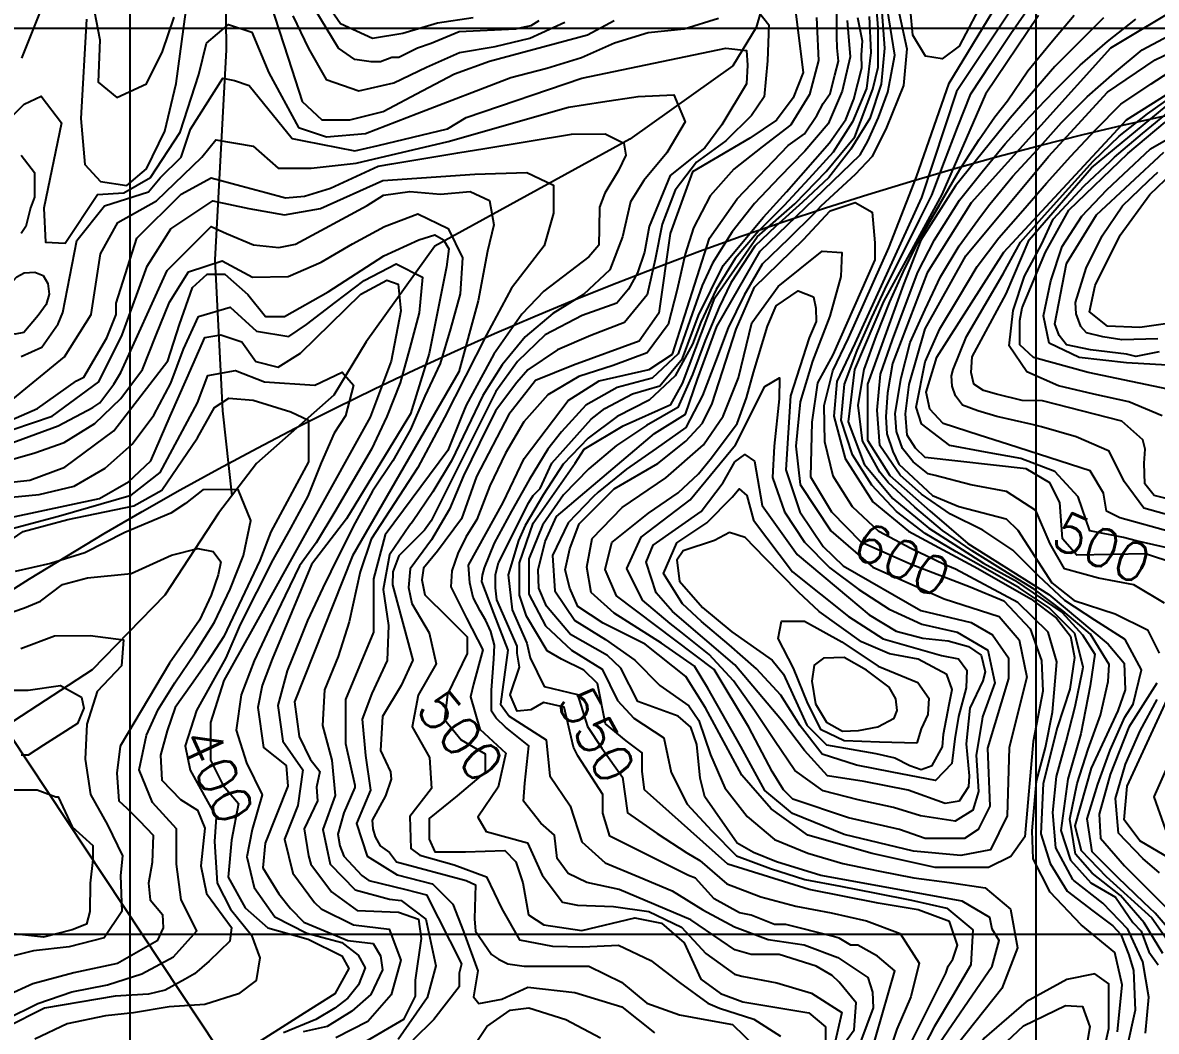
# Model space of a CAD drawing. Header units: millimetres. Extents: x 548366 to 1117317, y 7446967 to 14899125.
# Drawn here: x 552242 to 553493, y 7458308 to 7459421 of the extents above; entities that cross this region are included whole.
import ezdxf
from ezdxf.enums import TextEntityAlignment as Align

# ---------------------------------------------------------------- set-up
doc = ezdxf.new("R2010")
doc.units = ezdxf.units.MM
doc.header["$MEASUREMENT"] = 0
for name, color, linetype in [('CURVA_INTERMEDIÁRIA', 32, 'Continuous'), ('CURVA_MESTRA', 36, 'Continuous'), ('MALHA_TM', 8, 'Continuous'), ('RADIAIS', 222, 'Continuous'), ('RIO_PERMANENTE', 4, 'Continuous'), ('TXT_CURVA_MESTRA', 7, 'Continuous')]:
    doc.layers.add(name, color=color, linetype=linetype)
doc.styles.add('ROMANS', font='romans.shx')

msp = doc.modelspace()

# ---------------------------------------------------------------- linework, layer by layer
at = {"layer": 'CURVA_INTERMEDIÁRIA'}
for points, elevation in [([(553204.4, 7458259.6), (553260.7, 7458372.2), (553263.2, 7458379.9), (553268.4, 7458387.6), (553273.5, 7458402.9), (553264.6, 7458429.1), (553230, 7458441.9), (553185.9, 7458449.3), (553109.8, 7458464.3), (553020.2, 7458492.4), (552928.1, 7458574.3), (552925.6, 7458594.8), (552925.6, 7458615.2), (552907.7, 7458628.6), (552885, 7458647.4), (552876.1, 7458691.8), (552861.2, 7458706.6), (552836.5, 7458718.5), (552820.7, 7458727.8), (552797.6, 7458766.2), (552790, 7458789.2), (552790, 7458825), (552805.3, 7458868.5), (552851.4, 7458935), (552861.6, 7458950.4), (552904.6, 7458976), (552957, 7458999.7), (552969.9, 7459022.7), (553005.5, 7459117.5), (553052.5, 7459184.5), (553094, 7459221), (553128.7, 7459256.6), (553160.3, 7459295.1), (553180.1, 7459347.5), (553186, 7459371.9), (553186, 7459415.2), (553180.1, 7459490.3)], 560), ([(552811.3, 7459423), (552802.7, 7459417.6), (552795.1, 7459416), (552785.5, 7459413.8), (552723.4, 7459410.9), (552692.7, 7459398.1), (552677.4, 7459393), (552656.9, 7459382.7), (552649.3, 7459382.7), (552636.5, 7459377.6), (552626.2, 7459377.6), (552608.3, 7459380.2), (552590.4, 7459393), (552539.2, 7459477.4)], 520), ([(553123.7, 7458260.4), (553159.5, 7458309.4), (553161.7, 7458339.2), (553143, 7458362), (553135.3, 7458369.6), (553117.4, 7458379.9), (553076.5, 7458392.7), (553045.8, 7458392.7), (553027.9, 7458397.8), (553012.5, 7458408), (552979.3, 7458431), (552900, 7458464.3), (552864.2, 7458472), (552843.7, 7458482.2), (552831.8, 7458498.6), (552828.5, 7458524.4), (552813.5, 7458537.7), (552794.4, 7458561.8), (552796, 7458581.8), (552800.2, 7458622.9), (552774.6, 7458643.4), (552764.4, 7458653.6), (552759.3, 7458661.3), (552759.3, 7458684.3), (552761.7, 7458718.7), (552762.4, 7458734.1), (552758.4, 7458749), (552752.9, 7458761.1), (552746.7, 7458772), (552738.8, 7458786.7), (552735.1, 7458802.7), (552733.7, 7458822.5), (552772.1, 7458891.5), (552795.1, 7458940.2), (552843.7, 7459004.1), (552878, 7459025.8), (552933, 7459038.2), (552958.8, 7459055.3), (552999.7, 7459183.2), (553030.4, 7459226.7), (553086.7, 7459285.5), (553104.6, 7459298.3), (553118.1, 7459318.7), (553125.1, 7459331.6), (553132.9, 7459343), (553138.1, 7459363), (553142.2, 7459378.5), (553140.7, 7459393.2), (553140.4, 7459405.8), (553139.8, 7459467.8)], 520), ([(552564.2, 7459461.3), (552592.3, 7459420), (552627.9, 7459403.8), (552661.4, 7459409.4), (552699.4, 7459420.8), (552738.9, 7459426.8)], 530), ([(552317, 7459454), (552326.7, 7459402.2), (552325.1, 7459355.3), (552345.5, 7459338.4), (552378.2, 7459353.5), (552395.9, 7459389.1), (552408.7, 7459426.9)], 510), ([(553044.5, 7459444.8), (553065.1, 7459418.5), (553063.8, 7459378.7), (553060.3, 7459339.1), (553046.2, 7459318.6), (553017.7, 7459290.7), (552985.5, 7459267), (552961.9, 7459236), (552947.4, 7459198.7), (552939.7, 7459159.5), (552930.9, 7459120.7), (552905.9, 7459090.2), (552868.7, 7459075.6), (552831.9, 7459060.1), (552799.2, 7459037.9), (552787, 7459024), (552763.7, 7458992.6), (552746, 7458956.8), (552728.2, 7458920.9), (552712.9, 7458884), (552692.9, 7458850.3), (552669.5, 7458818.3), (552667.5, 7458797.5), (552671.3, 7458779.9), (552690.2, 7458747.5), (552698.1, 7458713.4), (552678.3, 7458678.7), (552671.4, 7458644.1), (552690.6, 7458610.1), (552692.9, 7458575.9), (552668.9, 7458544.8), (552670.2, 7458509.5), (552680, 7458502.4), (552718, 7458491.6), (552753.5, 7458478.4), (552770.5, 7458443), (552790.1, 7458408.8), (552826.5, 7458401.9), (552859.8, 7458401), (552899.3, 7458403), (552935, 7458386), (552966.5, 7458361.8), (552998, 7458339), (553010.9, 7458333.4), (553048.9, 7458321.4), (553078, 7458302.6)], 490), ([(553245.3, 7458282.7), (553311.9, 7458379.9), (553319.5, 7458408), (553311.9, 7458420.8), (553309.3, 7458433.6), (553278.6, 7458451.5), (553122.5, 7458479.7), (553073.9, 7458495), (553048.4, 7458505.2), (553030.4, 7458515.5), (552994.6, 7458566.6), (552989.5, 7458587.1), (552985.9, 7458624.6), (552979.3, 7458643.5), (552965.1, 7458655.7), (552920.7, 7458671.8), (552901.8, 7458708.5), (552887.2, 7458722.7), (552846.2, 7458745.7), (552819.7, 7458777), (552811.5, 7458796.8), (552810.6, 7458817.3), (552818.3, 7458848.3), (552830.9, 7458876.2), (552939, 7458967.7), (552973.2, 7458988.9), (552986.6, 7459027.4), (553007.8, 7459085.8), (553055.6, 7459168.9), (553166, 7459275.3), (553174.6, 7459290.1), (553186.5, 7459316.2), (553196.7, 7459344.4), (553204.4, 7459385.3), (553194.5, 7459447.2)], 580), ([(553481, 7458305.8), (553484.8, 7458345.5), (553478.1, 7458384.5), (553461.4, 7458420.5), (553433.9, 7458449.5), (553401.8, 7458474.3), (553400.9, 7458475.5), (553382.1, 7458510.3), (553378.6, 7458549.4), (553383, 7458589.1), (553393.6, 7458627.7), (553403.5, 7458666.4), (553411.5, 7458705.6), (553412.1, 7458709.6), (553403.1, 7458747.1), (553374.9, 7458775.1), (553341.6, 7458797.3), (553307, 7458817.3), (553272.2, 7458837.1), (553237.7, 7458857.3), (553206.1, 7458881.7), (553179.1, 7458910.7), (553157.7, 7458944.2), (553145.3, 7458982.2), (553148.9, 7459022), (553162.7, 7459059.2), (553178.8, 7459095.8), (553195.9, 7459131.9), (553213.8, 7459167.7), (553231.7, 7459203.5), (553245.1, 7459230.5), (553259.2, 7459267.9), (553273.5, 7459305.3), (553288.1, 7459342.5), (553310.2, 7459375.9), (553332.4, 7459409.1), (553355.4, 7459441.8)], 570), ([(553190, 7459432.6), (553192.9, 7459392.7), (553189.2, 7459353.2), (553176.9, 7459315.2), (553155.9, 7459281.4), (553131.4, 7459250.3), (553102.3, 7459222.8), (553072.6, 7459196.1), (553050, 7459174.5), (553023.2, 7459134), (553010.4, 7459107.1), (552994.9, 7459070.3), (552981.1, 7459032.8), (552964.9, 7458996.4), (552930.4, 7458976.4), (552897.2, 7458954.2), (552866.5, 7458928.8), (552838.7, 7458900), (552816.2, 7458867.6), (552815.4, 7458866.3), (552800.3, 7458829.3), (552800.5, 7458790.3), (552818.7, 7458755.3), (552847.6, 7458728.6), (552881.3, 7458707.7), (552898.2, 7458673.1), (552916.1, 7458653.4), (552949.5, 7458631.7), (552957.5, 7458593.4), (552975.3, 7458558.6), (553001.9, 7458529.5), (553029.7, 7458501.7), (553067.1, 7458487.6), (553105.2, 7458475.4), (553144.4, 7458468.1), (553183.7, 7458460.4), (553222.9, 7458452.7), (553261.8, 7458443.8), (553290.5, 7458419.9), (553288.1, 7458381.4), (553268.2, 7458346.8), (553247.7, 7458312.8), (553232.3, 7458283)], 570), ([(553209.3, 7459431), (553217.6, 7459392), (553213.8, 7459351.7), (553195.2, 7459305.3), (553179.3, 7459273.4), (553160.7, 7459253.5), (553122.7, 7459218.5), (553115.3, 7459210.4), (553086.9, 7459182.3), (553058.1, 7459154.5), (553038.2, 7459120.2), (553020.5, 7459084.3), (553006.3, 7459047), (552992.2, 7459009.6), (552973.5, 7458974.3), (552941, 7458951.1), (552908.2, 7458928.2), (552876.9, 7458902.7), (552871.2, 7458897.9), (552843.7, 7458869.1), (552826.5, 7458833.1), (552829, 7458794.1), (552851, 7458761.1), (552885.1, 7458740.3), (552917.2, 7458717.5), (552944.8, 7458689.4), (552977, 7458667), (552987.9, 7458650.9), (553000.9, 7458613.1), (553016.7, 7458576.5), (553041.3, 7458544.9), (553071.7, 7458519.7), (553108.4, 7458504.5), (553146.8, 7458493.1), (553185.9, 7458485), (553225.2, 7458477.2), (553264.8, 7458472.1), (553304.1, 7458466.2), (553331.9, 7458442.7), (553339.8, 7458400.2), (553322.6, 7458355.1), (553264.2, 7458282.1)], 590), ([(553450, 7458307.3), (553455.3, 7458359.1), (553447.3, 7458394.9), (553410.2, 7458425.5), (553375.7, 7458461.3), (553357.1, 7458498.4), (553355.8, 7458529), (553360.9, 7458584.1), (553370.8, 7458621), (553378.4, 7458660.2), (553383.3, 7458715.6), (553373.7, 7458748.4), (553340.2, 7458781.2), (553271.4, 7458818), (553258, 7458823.3), (553222, 7458840.6), (553186.7, 7458859.3), (553157.6, 7458886.7), (553136.2, 7458920.5), (553127.1, 7458958.6), (553126.5, 7458998.4), (553136, 7459036.7), (553153.4, 7459072.7), (553197.9, 7459172.6), (553228.4, 7459250.9), (553264.2, 7459354.4), (553311.8, 7459432.3)], 590), ([(553333, 7459435.7), (553272.4, 7459344.9), (553233.8, 7459227.9), (553160.2, 7459066.9), (553140.4, 7459025), (553136.9, 7458986.6), (553149.7, 7458940), (553179.9, 7458892.3), (553219.5, 7458859.7), (553296.1, 7458818.7), (553354.5, 7458785.1), (553382.8, 7458763.9), (553398.2, 7458743.9), (553402.8, 7458720.6), (553397.7, 7458685.6), (553383.7, 7458643), (553368, 7458581.5), (553365.4, 7458525.9), (553375.8, 7458493.2), (553394.7, 7458462.7), (553422.8, 7458440.9), (553444.9, 7458424.3), (553453.8, 7458414.8), (553462.5, 7458392.2), (553467.9, 7458375.1), (553469.8, 7458331.4), (553460.3, 7458289.6)], 580), ([(553524.2, 7459441.6), (553442.3, 7459393), (553288.5, 7459222.2), (553240.2, 7459144.8), (553201.8, 7459045), (553196.1, 7459012.5), (553194.4, 7458986.1), (553195.7, 7458967.2), (553202.3, 7458947.8), (553208.8, 7458933.7), (553246.1, 7458899.2), (553275.1, 7458887), (553327.2, 7458873.6), (553340, 7458860.8), (553377.5, 7458802.8), (553402.3, 7458783.3), (553447.4, 7458768.7), (553483.3, 7458750.8), (553496.1, 7458725.3)], 520), ([(552217.4, 7459305.4), (552243.2, 7459331.2), (552262.1, 7459339.8), (552284.5, 7459310.6), (552265, 7459216.1), (552266.7, 7459178.6), (552288.6, 7459177.5), (552324.1, 7459231.4), (552353.4, 7459233.1), (552382.6, 7459250.3), (552415.3, 7459300.2), (552436, 7459363.9), (552444.6, 7459398.4), (552468.7, 7459419), (552494.5, 7459410.4), (552513.4, 7459365.7), (552546.2, 7459305.4), (552577.1, 7459295.1), (552620.2, 7459298.5), (552677, 7459320.9), (552780.3, 7459360.5), (552820.1, 7459370.9), (552858.4, 7459382.6), (552894.8, 7459398.7), (552932.2, 7459410.3), (552972, 7459414.2), (553009.9, 7459425.9)], 490), ([(552539.8, 7459428.5), (552557.3, 7459392.5), (552576.6, 7459358.4), (552612.7, 7459345.7), (552651.3, 7459354.5), (552687.3, 7459371.9), (552723.7, 7459388.1), (552763.2, 7459394.6), (552801.3, 7459403.7), (552840, 7459421.7)], 510), ([(553118, 7459426.5), (553118.1, 7459419), (553120.2, 7459379.2), (553110.3, 7459341.6), (553089.4, 7459308.2), (553057.9, 7459284), (553026.5, 7459259.2), (553000.7, 7459229.9), (552982, 7459194.4), (552973.1, 7459165.4), (552964.2, 7459126.4), (552954.1, 7459087.8), (552930.9, 7459056.6), (552893.5, 7459042.7), (552855.5, 7459030.6), (552821.3, 7459010.4), (552794.9, 7458980.4), (552774.6, 7458946), (552757.3, 7458910), (552742.9, 7458872.7), (552730.7, 7458853.4), (552721.8, 7458835.3), (552715.4, 7458815.9), (552714.1, 7458798.4), (552731.5, 7458763.7), (552749.5, 7458729), (552739.2, 7458690.9), (552736, 7458677.1), (552746.3, 7458641.3), (552775.1, 7458615), (552766.6, 7458577.3), (552744, 7458544.2), (552753.3, 7458528.3), (552798.8, 7458515.8), (552815.1, 7458480.1), (552837.6, 7458450.5), (552854.1, 7458447), (552893.8, 7458445.6), (552932.9, 7458440.1), (552968.7, 7458423), (552995.7, 7458393.9), (553027.5, 7458371.1), (553035.3, 7458368.8), (553074.2, 7458361.6), (553112.5, 7458350), (553145.8, 7458328.7), (553137.4, 7458292)], 510), ([(553151.6, 7459423.2), (553155.1, 7459383.4), (553146.2, 7459345.4), (553130.6, 7459309.2), (553104.9, 7459279.3), (553077, 7459250.6), (553049.6, 7459221.5), (553024.8, 7459190.1), (553003, 7459155.6), (552991.8, 7459131.1), (552978.3, 7459093.5), (552965.3, 7459055.6), (552936.6, 7459028.7), (552898, 7459018.4), (552863.3, 7458998.8), (552836.5, 7458969.6), (552821.5, 7458950.4), (552800.6, 7458916.6), (552781.1, 7458881.8), (552761.9, 7458846.7), (552751, 7458819.4), (552748.8, 7458811.4), (552748, 7458804.3), (552761.5, 7458769.4), (552777.2, 7458728.7), (552769.2, 7458669), (552778.7, 7458655.7), (552819.4, 7458629.4), (552823.6, 7458589.8), (552845.8, 7458556.7), (552858.9, 7458517.2), (552884.7, 7458493.7), (552921.6, 7458478.5), (552958.4, 7458463), (552992.4, 7458442.1), (553027.5, 7458423.2), (553064.6, 7458409.4), (553104.1, 7458403.3), (553141.4, 7458389.3), (553174.5, 7458367.3), (553179.7, 7458351.3), (553180.4, 7458333.8), (553166.4, 7458296.4)], 530), ([(553176.3, 7458277.5), (553204.4, 7458374.8), (553185.4, 7458390.8), (553163.5, 7458402.9), (553155.8, 7458402.9), (553143, 7458410.6), (553135.3, 7458413.1), (553084.2, 7458425.9), (553071.4, 7458425.9), (553045.8, 7458436.2), (553033, 7458438.7), (553004.9, 7458454.1), (552984.4, 7458477.1), (552976.7, 7458479.7), (552889.7, 7458523.1), (552882.1, 7458548.7), (552882.1, 7458569.2), (552854.5, 7458611.9), (552849.5, 7458621.6), (552839.3, 7458665.7), (552816.6, 7458670.7), (552802.7, 7458662.8), (552787.4, 7458661.3), (552779.7, 7458679.2), (552790, 7458709.9), (552787.4, 7458725.3), (552787.4, 7458732.9), (552764.9, 7458784), (552763.4, 7458797.2), (552763.6, 7458812.2), (552766.9, 7458825), (552800.2, 7458891.5), (552805.3, 7458899.2), (552813, 7458906.9), (552825.8, 7458935), (552869.3, 7458983.6), (552884.1, 7458995.1), (552914.7, 7459011.5), (552944.8, 7459020.4), (552970.1, 7459050.5), (552987.8, 7459097.9), (553014.9, 7459152.9), (553059.5, 7459206.3), (553084.8, 7459234.4), (553132.2, 7459288.4), (553150.1, 7459314.3), (553159.2, 7459336.5), (553167.9, 7459371.2), (553167.6, 7459385.4), (553168.6, 7459400.7), (553163.5, 7459426.2)], 540), ([(553363, 7459428.9), (553304.5, 7459342.1), (553256.1, 7459231.5), (553192, 7459113.3), (553159.7, 7459038.2), (553152.9, 7458980.6), (553170.6, 7458933.7), (553202.3, 7458895.9), (553241.8, 7458863.3), (553302.3, 7458824.6), (553336.5, 7458805.6), (553389.2, 7458770), (553411.7, 7458745.6), (553425.1, 7458724.2), (553420, 7458689.2), (553409.8, 7458636.1), (553395.2, 7458586.3), (553387.7, 7458529.5), (553398.1, 7458496.7), (553420.8, 7458471.7), (553448.1, 7458456.1), (553467.2, 7458427.9), (553476.1, 7458418.4), (553484.9, 7458395.7), (553495.1, 7458381.4)], 560), ([(553434.7, 7459426.2), (553380.9, 7459372.5), (553331.7, 7459315.7), (553271.3, 7459241), (553233, 7459180.8), (553213.8, 7459132), (553174.1, 7459022.1), (553174.1, 7458960.2), (553198.9, 7458921.4), (553243.1, 7458882.4), (553284.9, 7458846.4), (553374.5, 7458789.9), (553439.7, 7458735.1), (553457.5, 7458714.3), (553458.7, 7458684.9), (553450.7, 7458661.6), (553421.2, 7458598.4), (553403, 7458534.5), (553410, 7458507.4), (553437.7, 7458478.8), (553488.2, 7458433.3), (553514.9, 7458394.8)], 540), ([(553517.7, 7458407.9), (553491.8, 7458438.4), (553479.3, 7458450), (553450.4, 7458477.6), (553422.3, 7458506), (553416.6, 7458542.4), (553428.6, 7458580.6), (553441.9, 7458618.3), (553458.4, 7458654.7), (553467.4, 7458668.9), (553476.8, 7458707), (553458.8, 7458740.3), (553425.1, 7458761.6), (553391.9, 7458783.4), (553362.8, 7458810.7), (553334.5, 7458839), (553301.5, 7458861.1), (553265.7, 7458878.5), (553233.8, 7458900.5), (553210.3, 7458921.6), (553187.8, 7458954.4), (553184.8, 7458993.4), (553188.7, 7459033.1), (553201.7, 7459070.9), (553215.7, 7459108.4), (553229.9, 7459145.8), (553248.2, 7459181.3), (553269.5, 7459215.1), (553275.8, 7459225), (553300.8, 7459256.2), (553326.2, 7459287.1), (553352.9, 7459316.9), (553380.5, 7459345.9), (553408.9, 7459374), (553439, 7459400.2), (553470.4, 7459425)], 530), ([(553502, 7458780.3), (553468.1, 7458800.5), (553429, 7458807.9), (553391.7, 7458818.3), (553375.7, 7458845.9), (553360.1, 7458882.5), (553327.6, 7458903.8), (553288.3, 7458911), (553249, 7458921.3), (553241, 7458923.2), (553224.7, 7458936.4), (553212.8, 7458951), (553206.2, 7458969.8), (553204.9, 7458989.8), (553211.2, 7459029.2), (553221.4, 7459067.9), (553237.7, 7459104.4), (553254.6, 7459140.6), (553275.5, 7459174.6), (553298.8, 7459207.1), (553309.4, 7459220.7), (553334.8, 7459251.5), (553361.7, 7459281.2), (553388.5, 7459310.8), (553416.7, 7459339.2), (553446.7, 7459365.6), (553477.4, 7459391), (553512.7, 7459409.8)], 510), ([(552239.9, 7459052.7), (552262.9, 7459063), (552280.9, 7459088.5), (552286, 7459101.3), (552301.3, 7459180.6), (552332, 7459219), (552380.6, 7459234.4), (552393.4, 7459249.7), (552416.4, 7459272.7), (552426.7, 7459303.4), (552462.5, 7459359.7), (552475.3, 7459357.2), (552491.8, 7459351.5), (552539.2, 7459293.2), (552552, 7459290.6), (552608.1, 7459279.4), (552633.9, 7459285.5), (552710.6, 7459303.7), (552731.1, 7459316.2), (552859, 7459359.7), (553017.7, 7459393), (553040.7, 7459390.4), (553041.8, 7459374), (553040.7, 7459353.5), (553013.4, 7459308.1), (552994.6, 7459283), (552956.3, 7459252.3), (552933.2, 7459196), (552928.1, 7459167.8), (552920.4, 7459144.8), (552910.2, 7459126.9), (552897.4, 7459111.6), (552859.3, 7459097.9), (552818.4, 7459076.4), (552787.7, 7459046.9), (552763.9, 7459013.9), (552692.7, 7458871.1), (552685.1, 7458860.8), (552656.9, 7458832.7), (552650.4, 7458815.1), (552649.9, 7458800.5), (552672.3, 7458717.6), (552659.5, 7458689.4), (552638.7, 7458655.4), (552636.5, 7458617.8), (552647.7, 7458594.2), (552648.5, 7458586), (552642, 7458567.9), (552627.5, 7458540.8), (552628.1, 7458531.4), (552630.9, 7458522.6), (552636.3, 7458512.7), (552646.7, 7458505.2), (552654.4, 7458495), (552731.1, 7458474.5), (552741.4, 7458469.4), (552740.4, 7458432.2), (552741.4, 7458418.3), (552759.3, 7458392.7), (552766.9, 7458387.6), (552777.2, 7458382.4), (552795.1, 7458379.9), (552866.7, 7458379.9), (552902.5, 7458362), (552930.7, 7458338.9), (552966.5, 7458326.2), (552994.6, 7458321), (553025.2, 7458315.5), (553050.9, 7458290.3)], 480), ([(553509.7, 7458840.3), (553470.7, 7458849.1), (553456.8, 7458853), (553419.7, 7458860.3), (553406.6, 7458897.8), (553380.8, 7458925.8), (553343.6, 7458940), (553304.3, 7458947.2), (553265, 7458954.5), (553233.9, 7458978.2), (553227.9, 7458996.5), (553237.7, 7459046.8), (553254.1, 7459083.1), (553274.6, 7459117.4), (553295.1, 7459151.8), (553319.1, 7459183.6), (553345.5, 7459213.7), (553371.9, 7459243.7), (553398.6, 7459273.5), (553425.7, 7459302.9), (553454, 7459331.1), (553487.3, 7459353.3), (553520.8, 7459375.1)], 490), ([(553511.4, 7458858.3), (553452.8, 7458874.4), (553438.1, 7458881.8), (553434.7, 7458901.8), (553419.9, 7458926.6), (553329.8, 7458955.5), (553297.3, 7458965.9), (553257.7, 7458978.6), (553242.9, 7458994.6), (553238.8, 7459013.1), (553250.8, 7459051.7), (553324.6, 7459167.8), (553460.2, 7459313.7), (553557.5, 7459375.1)], 480), ([(553517.6, 7458874.6), (553479.1, 7458885.1), (553457.7, 7458914.5), (553441, 7458948), (553404.6, 7458964.1), (553366.1, 7458974.9), (553356.1, 7458977.5), (553317.1, 7458986.4), (553296.1, 7458992.8), (553279.1, 7458998.9), (553271.3, 7459009.1), (553267.7, 7459020), (553267, 7459031.1), (553268.7, 7459038.4), (553283.5, 7459074.7), (553303.8, 7459109.1), (553323.8, 7459143.8), (553343, 7459178.8), (553369.6, 7459208.6), (553396.3, 7459238.4), (553423.2, 7459268), (553452.1, 7459295.6), (553483.4, 7459320.5), (553516.1, 7459343.5)], 470), ([(552222.5, 7458999), (552287.9, 7459052.3), (552317.2, 7459098.8), (552327.5, 7459166), (552346.5, 7459200.4), (552389.5, 7459224.5), (552439.4, 7459272.7), (552454.9, 7459291.6), (552496.2, 7459284.7), (552523.8, 7459260.6), (552559.9, 7459260.6), (552609.9, 7459265.8), (552711.4, 7459289.9), (552844, 7459327.8), (552881.5, 7459333.5), (552921.1, 7459339.6), (552960.5, 7459341.3), (552972.9, 7459311.7), (552952.7, 7459277.2), (552927.2, 7459246.7), (552912.5, 7459223.4), (552903.9, 7459184.7), (552889.8, 7459148.3), (552860.7, 7459120.9), (552826.8, 7459099.9), (552796.2, 7459074.3), (552771, 7459043.4), (552749.6, 7459009.5), (552732.4, 7458973.5), (552715.1, 7458937.5), (552694.3, 7458903.3), (552672.1, 7458870.1), (552668.8, 7458866), (552646.4, 7458833.9), (552639.4, 7458795.3), (552645.3, 7458755.8), (552643.8, 7458717), (552627.1, 7458680.8), (552616.2, 7458652.5), (552619.9, 7458612.3), (552625.5, 7458574.2), (552610.3, 7458537.2), (552621.8, 7458501.1), (552654.9, 7458480.7), (552693.6, 7458470.7), (552694.1, 7458470.6), (552716.3, 7458448.3), (552728.3, 7458418.2), (552744, 7458374.8), (552739.1, 7458345.9), (552745.2, 7458338.7), (552770.5, 7458343.5), (552799.4, 7458356.8), (552851.2, 7458350.8), (552902.9, 7458335.1), (552939.1, 7458306.2)], 470), ([(553523.4, 7458891.1), (553490.7, 7458899.3), (553480.5, 7458912.2), (553479.5, 7458934.9), (553480.7, 7458950.4), (553478.1, 7458960.6), (553455.1, 7458981.1), (553367.4, 7459003.6), (553345.1, 7459004.1), (553316.6, 7459010.9), (553302.1, 7459015.1), (553291.4, 7459022), (553288.8, 7459035.1), (553289.7, 7459052.4), (553327.2, 7459121.8), (553352.5, 7459181.3), (553421.6, 7459260.7), (553512.4, 7459335.9)], 460), ([(553521.5, 7459013.1), (553417.7, 7459034.8), (553357.5, 7459051.4), (553342.2, 7459065.5), (553342.2, 7459092.4), (553345.1, 7459106.4), (553370.7, 7459167.8), (553396.4, 7459213.9), (553461.7, 7459276.6), (553502.7, 7459311.1)], 440), ([(552216.5, 7458977.3), (552257.9, 7458995.3), (552301.2, 7459025.7), (552309, 7459029.7), (552334.6, 7459073.2), (552344.8, 7459098.8), (552344.8, 7459111.6), (552367.8, 7459183.2), (552416.4, 7459231.8), (552449.7, 7459249.7), (552482.5, 7459240.9), (552510.1, 7459233.6), (552531.6, 7459227.8), (552552.6, 7459229.6), (552581.5, 7459238.4), (552633.9, 7459262.5), (552649.3, 7459265.1), (552722.1, 7459277.2), (552751.7, 7459282.1), (552847.3, 7459298.1), (552884.6, 7459298.3), (552905.1, 7459288.1), (552907.4, 7459274.7), (552899.2, 7459257.7), (552884.2, 7459232.9), (552878.5, 7459217.5), (552878, 7459194.3), (552877.6, 7459175.5), (552866.7, 7459162.7), (552816.9, 7459124.6), (552792.7, 7459099.3), (552761.8, 7459055.3), (552731.1, 7458999), (552726, 7458986.2), (552711.1, 7458949), (552641.6, 7458855.7), (552628.8, 7458807.1), (552628.8, 7458748.3), (552598.1, 7458674.1), (552598.1, 7458625.5), (552608.3, 7458579.4), (552608.3, 7458576.9), (552596.2, 7458549), (552589.5, 7458525.3), (552591.6, 7458512.5), (552596.2, 7458501.1), (552616, 7458479.7), (552623.7, 7458474.5), (552664.6, 7458464.3), (552687.5, 7458458.6), (552726, 7458382.4), (552723.4, 7458372.2), (552723.4, 7458356.9), (552695.3, 7458321), (552672.3, 7458298)], 460), ([(553504.8, 7459042.9), (553460, 7459045.7), (553407.9, 7459051.4), (553374.7, 7459067.4), (553368.3, 7459097.3), (553376.7, 7459136.1), (553389.2, 7459174), (553410.8, 7459207.6), (553438.2, 7459236.6), (553456.6, 7459253.8), (553486.7, 7459281.6), (553521.2, 7459301.8)], 430), ([(552239.9, 7459274.9), (552254.6, 7459255.6), (552254.6, 7459228.3), (552250.2, 7459216.5), (552245, 7459196), (552239.9, 7459188.3)], 480), ([(553496.1, 7459057.8), (553470.5, 7459052.7), (553460.2, 7459055.3), (553420.3, 7459060), (553393.7, 7459065.5), (553385.7, 7459075.7), (553380.9, 7459088.5), (553393.7, 7459155.1), (553427, 7459208.8), (553501.2, 7459277.9)], 420), ([(553494.6, 7459072.1), (553454.9, 7459071.1), (553434.1, 7459074.2), (553415.9, 7459078.6), (553409.5, 7459085.7), (553404.6, 7459099.5), (553403.7, 7459112), (553415.7, 7459150.2), (553433.2, 7459185.8), (553455.6, 7459219), (553484.5, 7459246.6), (553494.8, 7459256.1)], 410), ([(552127.4, 7458919.7), (552280.9, 7458976), (552319.2, 7458996.4), (552326.9, 7459001.6), (552342.3, 7459022), (552349.9, 7459034.8), (552401.1, 7459147.4), (552449.7, 7459196), (552466.6, 7459188.3), (552496.5, 7459175.8), (552524.4, 7459172.9), (552542.7, 7459176.7), (552621.8, 7459219.1), (552640.1, 7459230.7), (552669.1, 7459234.5), (552702.8, 7459231.6), (552735.6, 7459234.5), (552756.8, 7459224.9), (552761.6, 7459197.9), (552754.9, 7459169), (552744.3, 7459114.1), (552723.1, 7459035.6), (552605.8, 7458832.7), (552541.8, 7458671.5), (552546.9, 7458633.2), (552559.1, 7458608.3), (552569.7, 7458594.8), (552565.9, 7458577.5), (552566.9, 7458562.1), (552552.4, 7458531.3), (552557.2, 7458501.4), (552559.7, 7458492.4), (552582.7, 7458461.7), (552610.9, 7458441.3), (552656.5, 7458439.3), (552678.7, 7458431.6), (552681.6, 7458410.4), (552674.8, 7458364.2), (552674.8, 7458346.6), (552662, 7458321), (552569.9, 7458267.3)], 440), ([(552208.6, 7458933.2), (552255.1, 7458946.2), (552287.3, 7458957.7), (552321.4, 7458978.6), (552350, 7459006.3), (552373.9, 7459038.2), (552388.7, 7459075.4), (552403.7, 7459112.4), (552424.7, 7459145.9), (552462, 7459158), (552495.5, 7459140.3), (552534.6, 7459140.8), (552571.1, 7459156.7), (552605.6, 7459177), (552640.9, 7459195.9), (552677.9, 7459209.9), (552711.4, 7459193.8), (552727.3, 7459161.5), (552724.5, 7459121.7), (552713.8, 7459083.2), (552702.5, 7459045), (552685.6, 7459008.8), (552669.7, 7458972.1), (552650.1, 7458937.3), (552627.9, 7458904.1), (552608.5, 7458869.2), (552590.7, 7458833.3), (552573, 7458797.4), (552555.9, 7458761.3), (552548.6, 7458742.7), (552533.6, 7458705.7), (552523.2, 7458667.5), (552528.7, 7458628.1), (552551, 7458596.5), (552545.3, 7458557.1), (552530.7, 7458520.1), (552540, 7458482.3), (552563.6, 7458450.1), (552571, 7458443.2), (552606.7, 7458425.6), (552646.3, 7458420.5), (552659.1, 7458386.5), (552648.5, 7458348.3), (552622.7, 7458318.9), (552587.2, 7458300.6)], 430), ([(552174.7, 7458908), (552249.5, 7458916.1), (552288.1, 7458930.5), (552342.3, 7458970.7), (552401.9, 7459047.8), (552414.7, 7459088), (552429.2, 7459128.9), (552445.3, 7459143.4), (552464.6, 7459143.4), (552490.3, 7459120.9), (552509.6, 7459096.8), (552530.5, 7459096.8), (552578.8, 7459124.1), (552640.3, 7459163.5), (552678.9, 7459181.2), (552696.6, 7459186.8), (552706.3, 7459181.2), (552711.9, 7459171.5), (552709.5, 7459151.4), (552690.2, 7459055.8), (552669.7, 7458989.2), (552598.9, 7458873.5), (552560.3, 7458822.9), (552516.9, 7458718.5), (552506, 7458689.5), (552501.2, 7458665.4), (552507.6, 7458621.3), (552532.6, 7458601.2), (552534.2, 7458578.3), (552509.2, 7458515.6), (552506.8, 7458488.3), (552524.5, 7458459.7), (552537.4, 7458443.3), (552552, 7458428.5), (552600.6, 7458408), (552628.5, 7458404.7), (552636.5, 7458391.1), (552638.9, 7458375.8), (552626, 7458348.5), (552605.1, 7458330), (552577.8, 7458313.1), (552551.2, 7458307.5)], 420), ([(552217.9, 7458896.4), (552259.7, 7458900.2), (552298.6, 7458909.5), (552332.8, 7458929.5), (552362.6, 7458955.9), (552386.3, 7458988), (552405.3, 7459023.1), (552419, 7459060.6), (552435.8, 7459096.9), (552470.6, 7459107), (552499.7, 7459080.5), (552535.3, 7459074.6), (552554.9, 7459088), (552586.7, 7459112.2), (552618.4, 7459136.5), (552653.8, 7459154.9), (552682.9, 7459140.3), (552679.2, 7459100.7), (552669, 7459062), (552658.4, 7459023.5), (552643.5, 7458986.4), (552626.6, 7458950.2), (552606.3, 7458915.7), (552586.1, 7458881.2), (552565.5, 7458846.9), (552547.1, 7458821.5), (552531.5, 7458788.8), (552514, 7458752.9), (552497.2, 7458716.6), (552482.7, 7458679.4), (552477.2, 7458640.3), (552488.8, 7458604.1), (552506.1, 7458569), (552494.9, 7458530.6), (552488.9, 7458500.5), (552497.1, 7458466.7), (552519.9, 7458434.1), (552555.4, 7458416.2), (552593.9, 7458406.1), (552611.9, 7458392.1), (552619.6, 7458378.1), (552612.3, 7458359.1), (552600.4, 7458344.5), (552586.3, 7458333.3), (552565.3, 7458321), (552529.4, 7458306.1)], 410), ([(552213.2, 7458858.5), (552281, 7458876.4), (552361.3, 7458899.6), (552393.5, 7458924.6), (552434.5, 7459001.3), (552446.1, 7459031.7), (552476.5, 7459037), (552508.6, 7459024.5), (552564, 7459021), (552594.3, 7459035.3), (552606.8, 7459021), (552597.9, 7458987.1), (552585.4, 7458968), (552571.2, 7458935.2), (552556.3, 7458898.3), (552537.1, 7458863.2), (552517.9, 7458828.1), (552499.9, 7458792.4), (552481.7, 7458756.8), (552466, 7458720.1), (552433.6, 7458662.1), (552421.1, 7458622.9), (552426.5, 7458596.1), (552455.1, 7458544.3), (552453.3, 7458517.5), (552456.4, 7458471.5), (552471.1, 7458442.6), (552494.3, 7458414), (552503.3, 7458389), (552499.2, 7458363.9), (552480, 7458349.4), (552442.8, 7458337.4), (552403.3, 7458334.9), (552364.1, 7458328.4), (552332.9, 7458325), (552290.8, 7458316.1), (552255, 7458299.3)], 390), ([(552200.5, 7458831.3), (552242.2, 7458859.5), (552291.5, 7458872.8), (552364.3, 7458887.8), (552395.4, 7458905.1), (552434.7, 7458962.8), (552453.2, 7458996.2), (552469.3, 7459006.6), (552495.9, 7459004.3), (552537.5, 7458991.6), (552557.1, 7458982.4), (552557.1, 7458936.3), (552515.5, 7458859), (552503.4, 7458827.6), (552463.6, 7458743.7), (552445.4, 7458715.3), (552428.1, 7458690.6), (552409.9, 7458665.3), (552401.3, 7458639.5), (552393.7, 7458612.7), (552395.2, 7458584.9), (552416, 7458563.7), (552434.7, 7458551.8), (552442.8, 7458532.2), (552438.2, 7458490.7), (552444.4, 7458460), (552472.2, 7458422.6), (552470.2, 7458407.4), (552447.4, 7458385.2), (552431.2, 7458371.5), (552421.1, 7458365.5), (552398.8, 7458353.3), (552380.6, 7458348.8), (552343.6, 7458346.7), (552265.7, 7458333.6), (552223.4, 7458312)], 380), ([(552222.7, 7458321), (552258.3, 7458338.7), (552296, 7458351.6), (552335.1, 7458359.3), (552373.2, 7458371.4), (552408.2, 7458390.1), (552433.7, 7458418.9), (552416.5, 7458453), (552411.4, 7458492.2), (552411.4, 7458531.5), (552384.9, 7458560.5), (552370.3, 7458596.3), (552378.4, 7458634.9), (552391.2, 7458662.9), (552409.7, 7458692.6), (552432.2, 7458725.7), (552453.4, 7458759.6), (552470.5, 7458795.7), (552485.2, 7458832.9), (552493.5, 7458871.7), (552479.6, 7458905.7), (552440.6, 7458905.3), (552421.4, 7458890.5), (552405.3, 7458879.8), (552354.3, 7458858.3), (552310.1, 7458836), (552272.3, 7458824.3), (552233.4, 7458815.3)], 370), ([(552220.2, 7458767.2), (552243.6, 7458775.3), (552261.4, 7458782.5), (552285.6, 7458801.1), (552313.1, 7458808.4), (552361.5, 7458813.2), (552405.9, 7458833.4), (552435, 7458840.6), (552452, 7458837.4), (552460.5, 7458826.1), (552457.5, 7458811.7), (552449.7, 7458789.2), (552436.8, 7458761.7), (552403.7, 7458714), (552349.4, 7458622.6), (552345.4, 7458592.8), (552347.8, 7458562.1), (552356.7, 7458554.1), (552370.4, 7458540.3), (552385.7, 7458524.2), (552384.6, 7458494.1), (552380.5, 7458471.5), (552382.2, 7458453), (552395.9, 7458436.8), (552396.7, 7458422.3), (552390.2, 7458407.8), (552346.2, 7458382.6), (552298.1, 7458372.3), (552252.9, 7458360.2), (552223.8, 7458346.9)], 360), ([(553493.5, 7458692), (553462.8, 7458643.4), (553442, 7458591.3), (553430.1, 7458547.5), (553431.4, 7458521), (553458, 7458490.5), (553524.3, 7458424.1)], 520), ([(552229.7, 7458684.3), (552247.6, 7458684.3), (552283.4, 7458689.4), (552306.4, 7458676.6), (552309.2, 7458664.5), (552302.2, 7458647.6), (552280.8, 7458633.9), (552264.7, 7458623.6), (552247.6, 7458612.7), (552239.9, 7458612.7)], 340), ([(553496.5, 7458482.7), (553478.3, 7458498.8), (553451.3, 7458526.7), (553448, 7458564.7), (553459, 7458602.9), (553475.2, 7458639.4), (553493.9, 7458674.1)], 510), ([(553503.5, 7458530.2), (553490.7, 7458566.7), (553506.7, 7458603.1)], 490), ([(552227.1, 7458574.3), (552257.8, 7458574.3), (552278.3, 7458566.6), (552280.9, 7458566.6), (552296.2, 7458533.4), (552319.2, 7458512.9), (552319.2, 7458497.6), (552316.3, 7458471.5), (552315.7, 7458440.2), (552312.1, 7458426), (552296.1, 7458420), (552264.7, 7458411.7), (552217.9, 7458417.1)], 340), ([(552723.4, 7458267.3), (552754.1, 7458313.4), (552779.7, 7458331.3), (552800.2, 7458333.8), (552841.1, 7458321), (552879.5, 7458300.6)], 460)]:
    msp.add_lwpolyline(points, dxfattribs=dict(at, elevation=elevation))
for points, elevation in [([(552951.7, 7458918.6), (552993, 7458955), (553014.9, 7458986.6), (553031.9, 7459029.1), (553046.5, 7459089.8), (553075.6, 7459129.9), (553124.2, 7459168.7), (553146, 7459167.5), (553144.8, 7459140.8), (553132.7, 7459097.1), (553113.3, 7459047.3), (553099.9, 7459002.4), (553095, 7458953.8), (553099.9, 7458911.3), (553133.9, 7458860.3), (553180.1, 7458820.2), (553259, 7458785), (553319.7, 7458765.6), (553341.6, 7458740.1), (553350.1, 7458698.8), (553330.6, 7458621), (553328.2, 7458545.8), (553310, 7458508.1), (553277.2, 7458502), (553225, 7458506.9), (553148.5, 7458525.1), (553091.4, 7458548.2), (553061, 7458573.7), (553034.3, 7458622.3), (552997.9, 7458686.6), (552983.3, 7458710.9), (552946.9, 7458736.4), (552894.7, 7458769.2), (552869.2, 7458792.3), (552864.3, 7458820.2), (552870.4, 7458851.8), (552903.2, 7458885.8)], 610), ([(553040.7, 7459006.9), (553048.4, 7459034.8), (553063.7, 7459086), (553073.4, 7459108.4), (553097.8, 7459125.2), (553114.5, 7459118.5), (553117.1, 7459105.9), (553117.4, 7459091.1), (553109.8, 7459073.2), (553089.3, 7459009.2), (553084.2, 7458927.4), (553099.5, 7458881.3), (553125.1, 7458842.9), (553147.4, 7458821.6), (553233.1, 7458772.4), (553288.5, 7458759), (553312, 7458745.6), (553329.8, 7458720.1), (553329.8, 7458697.1), (553306.7, 7458620.4), (553309.3, 7458556.4), (553296.5, 7458530.8), (553281.2, 7458520.6), (553237.7, 7458520.6), (553209.5, 7458530.8), (553153.2, 7458543.6), (553091.8, 7458564.1), (553081.6, 7458574.3), (553068.8, 7458594.8), (553043.2, 7458643.4), (553004.9, 7458707.3), (552897, 7458788.5), (552884.6, 7458817.4), (552892, 7458847.2), (552932.4, 7458879.6), (552965.1, 7458902.2), (552987.8, 7458923.2), (553002.1, 7458940.8), (553030.4, 7458978.5)], 620), ([(553232.6, 7458545.8), (553203, 7458554.9), (553163.9, 7458563.3), (553125.1, 7458573.3), (553094, 7458595.7), (553071.4, 7458628.7), (553049.4, 7458662), (553026.3, 7458694.7), (552999.4, 7458723.8), (552968.2, 7458748.8), (552956.5, 7458758.1), (552925.8, 7458783.7), (552908.5, 7458818.8), (552924.2, 7458853.2), (552978.5, 7458894.3), (553028.3, 7458955), (553061, 7459019.4), (553077.2, 7459029), (553076.8, 7459006), (553071.3, 7458953.8), (553069.2, 7458919.1), (553082.7, 7458881.2), (553104.6, 7458847.7), (553132.6, 7458819.4), (553164.5, 7458795.5), (553198, 7458773.6), (553234.1, 7458757.3), (553273.1, 7458748.3), (553306.9, 7458728.5), (553314.6, 7458692.6), (553301.1, 7458655.1), (553300.5, 7458649.9), (553294.2, 7458612.5), (553296.6, 7458572.5), (553290.6, 7458551.8), (553271.1, 7458539.7)], 630), ([(553027.8, 7458936.4), (553038.9, 7458944.6), (553049.3, 7458937.2), (553057.9, 7458888.1), (553096.4, 7458834.2), (553153.2, 7458786.7), (553175.9, 7458767.6), (553206, 7458749.4), (553235.3, 7458741.7), (553263.3, 7458738.8), (553285.6, 7458732.5), (553299.7, 7458722.9), (553304.2, 7458704.8), (553301.6, 7458694.6), (553287, 7458664.5), (553283, 7458625.3), (553286.3, 7458589.7), (553285.8, 7458577.6), (553275.5, 7458562), (553259.9, 7458559.4), (553219.1, 7458573.9), (553170.4, 7458583.5), (553130.2, 7458589.7), (553104.6, 7458617.8), (553079.1, 7458651.1), (553027.9, 7458712.5), (552958.8, 7458771.3), (552940.9, 7458791.8), (552929.7, 7458825.5), (552937.5, 7458844.4), (552990.5, 7458881.5), (553015, 7458913.7)], 640), ([(553021.8, 7458858.5), (553005.3, 7458849.4), (552970.6, 7458838.1), (552963.7, 7458828), (552966.8, 7458804.7), (552992.1, 7458775.7), (553024.3, 7458748.6), (553068.8, 7458717.6), (553081.6, 7458702.2), (553107.2, 7458645.9), (553128.8, 7458624.2), (553183.3, 7458614.4), (553204.5, 7458609.6), (553220.8, 7458601.3), (553233.4, 7458597), (553245.5, 7458601.3), (553256.9, 7458621.9), (553258.1, 7458635.7), (553264.4, 7458668.5), (553267.6, 7458685), (553261.8, 7458701.6), (553230, 7458718.5), (553198.5, 7458724.6), (553167.6, 7458737.8), (553120.9, 7458771.2), (553098.1, 7458792.6), (553061.1, 7458830.1), (553039.2, 7458852.8)], 660), ([(553228.6, 7458625.9), (553187.3, 7458627.1), (553148.5, 7458628.3), (553123, 7458640.5), (553108.4, 7458669.6), (553092.6, 7458708.5), (553075.6, 7458741.3), (553079.3, 7458760.7), (553104.8, 7458760.7), (553146, 7458737.6), (553186.1, 7458710.9), (553229.8, 7458692.7), (553242, 7458675.7), (553240.8, 7458657.5), (553233.5, 7458641.7)], 670), ([(553112.6, 7458694.4), (553116.9, 7458669.2), (553128.8, 7458649.2), (553146.5, 7458639.2), (553164.1, 7458639.7), (553185.6, 7458644), (553203.7, 7458653.5), (553207, 7458662), (553205.6, 7458674.9), (553198, 7458687.8), (553173.2, 7458706.3), (553148.4, 7458720.6), (553125.5, 7458719.6), (553115.5, 7458712)], 680), ([(553304, 7458274.2), (553346.5, 7458314), (553392.9, 7458336.5), (553411.5, 7458335.2), (553419.5, 7458312.7), (553408.9, 7458250.3), (553407.5, 7458182.6), (553446, 7458089.7), (553444.7, 7458049.9), (553426.1, 7458035.3), (553373, 7458031.3), (553327.9, 7458041.9), (553306.7, 7458063.2), (553294.7, 7458096.3), (553296.1, 7458146.8), (553292.1, 7458210.5), (553292.1, 7458251.6)], 610)]:
    msp.add_lwpolyline(points, close=True, dxfattribs=dict(at, elevation=elevation))
at = {"layer": 'CURVA_INTERMEDIÁRIA', "linetype": 'Continuous', "elevation": 490}
msp.add_lwpolyline([(552223, 7459077.9), (552217, 7459083.9), (552216.1, 7459092.5), (552217.4, 7459102.8), (552227.3, 7459132), (552235, 7459140.5), (552243.2, 7459144.8), (552255.2, 7459145.7), (552264.3, 7459141.8), (552269.4, 7459133.2), (552270.7, 7459121.2), (552267.7, 7459110.1), (552258.7, 7459098), (552242.8, 7459079.1), (552233.3, 7459077.4), (552223, 7459077.9)], dxfattribs=at)
at = {"layer": 'CURVA_MESTRA'}
for points, elevation in [([(553087.7, 7459489.6), (553103.1, 7459366), (553092.3, 7459338.2), (553073.8, 7459313.5), (553044.4, 7459293.4), (552981, 7459256.3), (552956.3, 7459188.3), (552943.9, 7459100.3), (552922.2, 7459069.4), (552849.6, 7459043.1), (552807.8, 7459026.1), (552778.1, 7458988.6), (552742.4, 7458920.1), (552725.9, 7458873.6), (552699.6, 7458837.6), (552684.1, 7458819.1), (552682.1, 7458806), (552685.7, 7458789.7), (552710.4, 7458765), (552732.1, 7458743.4), (552732.1, 7458724.9), (552710.4, 7458680.1), (552707.3, 7458652.2), (552725.8, 7458629.5), (552752.1, 7458614), (552752.1, 7458593.9), (552721.2, 7458567.7), (552690.3, 7458542.9), (552690.3, 7458519.8), (552696.5, 7458505.9), (552730.5, 7458505.9), (552773.8, 7458507.4), (552786.1, 7458495), (552793.9, 7458471.9), (552800, 7458436.3), (552817, 7458425.5), (552858.8, 7458419.3), (552917.5, 7458433.2), (552946.9, 7458427.1), (552971.7, 7458405.4), (552990.2, 7458365.3), (553011.9, 7458349.8), (553036.6, 7458340.6), (553109.3, 7458328.2), (553127.8, 7458312.7), (553127.8, 7458291.1)], 500), ([(553304.6, 7459450.5), (553275.2, 7459394.9), (553256.7, 7459381), (553238.1, 7459384.1), (553224.2, 7459407.3), (553216.5, 7459489.2)], 600), ([(552240.8, 7459381.8), (552270.2, 7459455.9)], 500), ([(552509.8, 7459459), (552534.6, 7459381.8), (552550, 7459333.9), (552571.7, 7459313.8), (552602.6, 7459313.8), (552639.7, 7459323.1), (552682.6, 7459345.9), (552718.2, 7459364.5), (552756.8, 7459378.4), (552865, 7459407.7), (552894.4, 7459423.2)], 500), ([(552311.9, 7459425), (552305.7, 7459315.3), (552310.4, 7459264.4), (552327.4, 7459245.8), (552356.7, 7459241.2), (552378.4, 7459259.7), (552398.5, 7459301.4), (552410.9, 7459354), (552421.7, 7459432.8)], 500), ([(553242.3, 7459200.3), (553276.1, 7459258.8), (553297.4, 7459292), (553314.6, 7459317.2), (553328.8, 7459334.7), (553351.3, 7459367.7), (553376.7, 7459398.6), (553402.3, 7459429.1)], 550), ([(553176, 7459427.9), (553177.7, 7459388), (553173.2, 7459348.3), (553157.6, 7459311.6), (553136.3, 7459278.2), (553109.5, 7459248.5), (553082.1, 7459219.4), (553054, 7459190.9), (553028, 7459160.6), (553007.1, 7459126.5), (552990.2, 7459090.4), (552981.1, 7459066.3), (552961.7, 7459031.3), (552933.3, 7459004.4), (552897.7, 7458986.2), (552865.7, 7458962.4), (552838.3, 7458933.8), (552816.7, 7458900.3), (552796.3, 7458866), (552789, 7458849.4), (552777.5, 7458811.6), (552781.9, 7458772.9), (552798.1, 7458736.4), (552801.7, 7458719.9), (552817.1, 7458688.3), (552854.2, 7458679.5), (552865.1, 7458644.2), (552880.9, 7458620.3), (552903.8, 7458588.3), (552909.2, 7458549.1), (552941.9, 7458526.2), (552974.6, 7458505), (552989, 7458496.4), (553019, 7458470.6), (553056.4, 7458456.4), (553094.9, 7458445.9), (553134.2, 7458438.6), (553173.2, 7458429.7), (553210.4, 7458415.7), (553231.3, 7458383.1), (553222.1, 7458345.8), (553206.7, 7458310.4), (553199.6, 7458289.4)], 550), ([(553513.3, 7458824.1), (553480.9, 7458834.9), (553405.1, 7458833.4), (553389.6, 7458851.4), (553386.5, 7458891.6), (553375.6, 7458913.2), (553349.4, 7458928.7), (553238, 7458941), (553227.3, 7458951.3), (553217.9, 7458965.7), (553216.3, 7458989.4), (553220.2, 7459021.7), (553238, 7459083.2), (553282.9, 7459163.5), (553374.1, 7459273.2), (553439, 7459344.3), (553491.6, 7459379.8), (553556.5, 7459410.7)], 500), ([(553499.5, 7458987.2), (553462.8, 7459002.4), (553423.9, 7459011.1), (553385, 7459020.3), (553350.1, 7459035.6), (553330.5, 7459064.5), (553335, 7459103.2), (553347.6, 7459141.1), (553366.3, 7459176.3), (553379, 7459204), (553413.2, 7459240.9), (553442.5, 7459268.1), (553446.9, 7459272.4), (553477.8, 7459298.7), (553508.7, 7459324)], 450), ([(552208.8, 7458964.6), (552274.2, 7458986.9), (552325.8, 7459024.8), (552351.6, 7459076.5), (552379.2, 7459152.2), (552405, 7459193.5), (552451.5, 7459224.5), (552491.1, 7459215.9), (552530.7, 7459209), (552570.3, 7459215.9), (552639.1, 7459246.9), (552740.7, 7459253.8), (552798.3, 7459255.5), (552827.6, 7459241.7), (552827.6, 7459210.7), (552817.3, 7459174.6), (552781.1, 7459128.1), (552753.6, 7459076.5), (552707.1, 7458985.2), (552677.8, 7458930.1), (552626.2, 7458850.9), (552614.2, 7458814.8), (552602.1, 7458759.7), (552589.8, 7458721.7), (552574.8, 7458684.6), (552572.5, 7458645.4), (552583, 7458607.2), (552586.6, 7458568), (552573, 7458530.7), (552581.2, 7458492.5), (552608.8, 7458463.9), (552646.7, 7458453.8), (552659.3, 7458452.1), (552686.5, 7458431.6), (552697.7, 7458380.1), (552688, 7458344.8), (552656.1, 7458298.8)], 450), ([(553572.3, 7459098.6), (553474.9, 7459084.7), (553439.3, 7459086.2), (553419.2, 7459101.7), (553425.4, 7459131), (553453.2, 7459186.6), (553485.7, 7459231.4), (553519.7, 7459263.9)], 400), ([(553500.3, 7458393.8), (553479.7, 7458427.8), (553453.3, 7458457.7), (553422.3, 7458482.6), (553403.7, 7458503.5), (553397.5, 7458542.1), (553405.6, 7458581.3), (553417.8, 7458619.3), (553431.4, 7458656.9), (553439.9, 7458694.1), (553440.8, 7458712.6), (553420.4, 7458746.1), (553389.9, 7458771.8), (553358, 7458796), (553323.8, 7458816.7), (553289.9, 7458838), (553257, 7458860.6), (553226.3, 7458886.3), (553197, 7458913.4), (553187.8, 7458925), (553168.5, 7458959.5), (553163.8, 7458999), (553170.4, 7459038.4), (553184.3, 7459075.8), (553199, 7459113), (553215.3, 7459149.6), (553233.4, 7459185.2), (553253.7, 7459219.7)], 550), ([(552195.2, 7458867.9), (552260.9, 7458881.9), (552326.5, 7458895.8), (552358.3, 7458914.3), (552383, 7458937.5), (552404.6, 7458986.9), (552422.7, 7459028.2), (552442.6, 7459073.7), (552460.3, 7459076.5), (552483.5, 7459068.8), (552499, 7459047.2), (552523.7, 7459041), (552548.4, 7459056.4), (552614.9, 7459121.3), (552643.7, 7459137), (552656, 7459132.4), (552659.1, 7459103), (552648.3, 7459047.4), (552625.1, 7458985.6), (552493.7, 7458749.2), (552463.5, 7458694.9), (552448.9, 7458648.8), (552448.9, 7458607.1), (552462.8, 7458579.3), (552479.8, 7458559.2), (552472.1, 7458519), (552468.4, 7458478.1), (552487.1, 7458444.1), (552512.1, 7458422), (552556.9, 7458409.7), (552594, 7458391.1), (552601.8, 7458377.2), (552586.3, 7458349.4), (552552.3, 7458327.8), (552484.6, 7458284.8)], 400), ([(552239.6, 7458730.3), (552276.8, 7458744.2), (552316.1, 7458744.6), (552352.8, 7458739.9), (552350.7, 7458711.1), (552323.9, 7458683), (552312.4, 7458646.7), (552310.7, 7458608.2), (552316.6, 7458569.1), (552335.3, 7458535.6), (552351.9, 7458501.6), (552349.7, 7458479.9), (552351.2, 7458440.3), (552331.7, 7458411.1), (552293.1, 7458401), (552253.4, 7458396.7), (552214.8, 7458387.1)], 350), ([(553553.5, 7458471.9), (553474.7, 7458518.2), (553457.7, 7458541.4), (553460.8, 7458578.5), (553507.2, 7458678.9)], 500)]:
    msp.add_lwpolyline(points, dxfattribs=dict(at, elevation=elevation))
for points, elevation in [([(553366.4, 7458717.3), (553367.9, 7458683.3), (553357.1, 7458627.7), (553347.8, 7458522.7), (553332.3, 7458501), (553307.6, 7458488.7), (553248.8, 7458488.7), (553179.3, 7458504.1), (553108.2, 7458524.2), (553068, 7458553.6), (553035.5, 7458590.6), (552995.3, 7458664.8), (552973.5, 7458699.6), (552928.7, 7458735.1), (552882.3, 7458758.3), (552854.5, 7458776.8), (552845.5, 7458797), (552840.5, 7458817), (552845.5, 7458840.4), (552856, 7458868), (552894.7, 7458906.6), (552942.6, 7458934.4), (552973.5, 7458959.1), (552992.1, 7458979.2), (553002.9, 7459000.8), (553029.2, 7459082.7), (553049.3, 7459129), (553103.4, 7459181.6), (553132.8, 7459213.4), (553160.6, 7459222.7), (553179.2, 7459211.8), (553182.3, 7459177.9), (553182.3, 7459159.3), (553135.9, 7459054.3), (553118.9, 7459023.4), (553112.7, 7458980.1), (553111.2, 7458919.9), (553134.4, 7458881.2), (553166.9, 7458848), (553222.5, 7458823.3), (553287.5, 7458798.6), (553324.6, 7458783.1), (553353.9, 7458752.2)], 600), ([(553270.6, 7458630.5), (553267.3, 7458603.4), (553249.3, 7458584.6), (553201.3, 7458594), (553162, 7458601.5), (553124.2, 7458613.8), (553100, 7458645.1), (553078.6, 7458678.8), (553051.5, 7458708.1), (553021.4, 7458734.5), (552990.9, 7458760.3), (552970.1, 7458779.6), (552948.9, 7458813.2), (552963.6, 7458847.1), (552996.7, 7458869.1), (553024.8, 7458897.5), (553032.5, 7458906.7), (553041, 7458899.2), (553048.4, 7458872.1), (553091.4, 7458815.1), (553153.1, 7458765.5), (553191.5, 7458741.2), (553256, 7458722.5), (553274.7, 7458718.8), (553284, 7458706.6), (553283.1, 7458687), (553274.7, 7458655.2)], 650), ([(553277.9, 7458192.8), (553282.5, 7458152.6), (553282.5, 7458126.3), (553273.3, 7458083.1), (553281, 7458052.2), (553298, 7458029), (553344.4, 7458013.5), (553401.6, 7458002.7), (553452.6, 7458008.9), (553483.5, 7458038.3), (553489.7, 7458075.3), (553457.3, 7458127.9), (553426.7, 7458181.2), (553423.6, 7458235.3), (553440.6, 7458311), (553440.6, 7458360.4), (553425.1, 7458371.2), (553394.2, 7458365.1), (553349.3, 7458340.4), (553303, 7458300.2), (553284.4, 7458273.9), (553273.6, 7458236.8)], 600)]:
    msp.add_lwpolyline(points, close=True, dxfattribs=dict(at, elevation=elevation))
at = {"layer": 'MALHA_TM'}
for points in [[(552360, 7460415), (552360, 7450410)], [(553360, 7460415), (553360, 7450410)], [(549360, 7459415), (559365, 7459415)], [(549360, 7458415), (559365, 7458415)]]:
    msp.add_lwpolyline(points, dxfattribs=at)
at = {"layer": 'RADIAIS', "linetype": 'Continuous', "ltscale": 2.5}
msp.add_lwpolyline([(551601.9, 7459578.6), (557125.5, 7451246.9)], dxfattribs=at)
for radius in [4998.2, 3998.6, 2998.9]:
    msp.add_circle((554363.7, 7455412.7), radius, dxfattribs=at)
msp.add_point((552430.5, 7458328.8), dxfattribs=at)
at = {"layer": 'RIO_PERMANENTE'}
msp.add_lwpolyline([(553207, 7459728.5), (553140.4, 7459647.1), (553114, 7459600.5), (553101.5, 7459555.7), (553068.4, 7459474.4), (553051.4, 7459415.5), (553025.5, 7459373.5), (552911.8, 7459292.3), (552696.7, 7459174.3), (552620.8, 7459068.9), (552585, 7459009.9), (552499.8, 7458934.5), (552457.7, 7458879.7), (552398.6, 7458789.1), (552318.5, 7458706.9), (552179.4, 7458616.3)], dxfattribs=at)
at = {"layer": 'RIO_PERMANENTE', "elevation": 733.6}
msp.add_lwpolyline([(552464.3, 7459567.3), (552466.3, 7459391), (552453.7, 7459159.2), (552462.1, 7458992.7), (552472.5, 7458899)], dxfattribs=at)

# ---------------------------------------------------------------- texts
at = {"layer": 'TXT_CURVA_MESTRA', "style": 'ROMANS'}
for s, rotation, p in [('500', 335.9173, (553433.1, 7458841.7, 500)), ('600', 333.018, (553212.4, 7458828.7, 580)), ('500', 309.4332, (552725.1, 7458633.7)), ('550', 299.2616, (552875, 7458635)), ('400', 294.9733, (552456.6, 7458590.4))]:
    msp.add_text(s, height=42.5, rotation=rotation, dxfattribs=at).set_placement(p, align=Align.MIDDLE)

doc.saveas('drawing.dxf')
